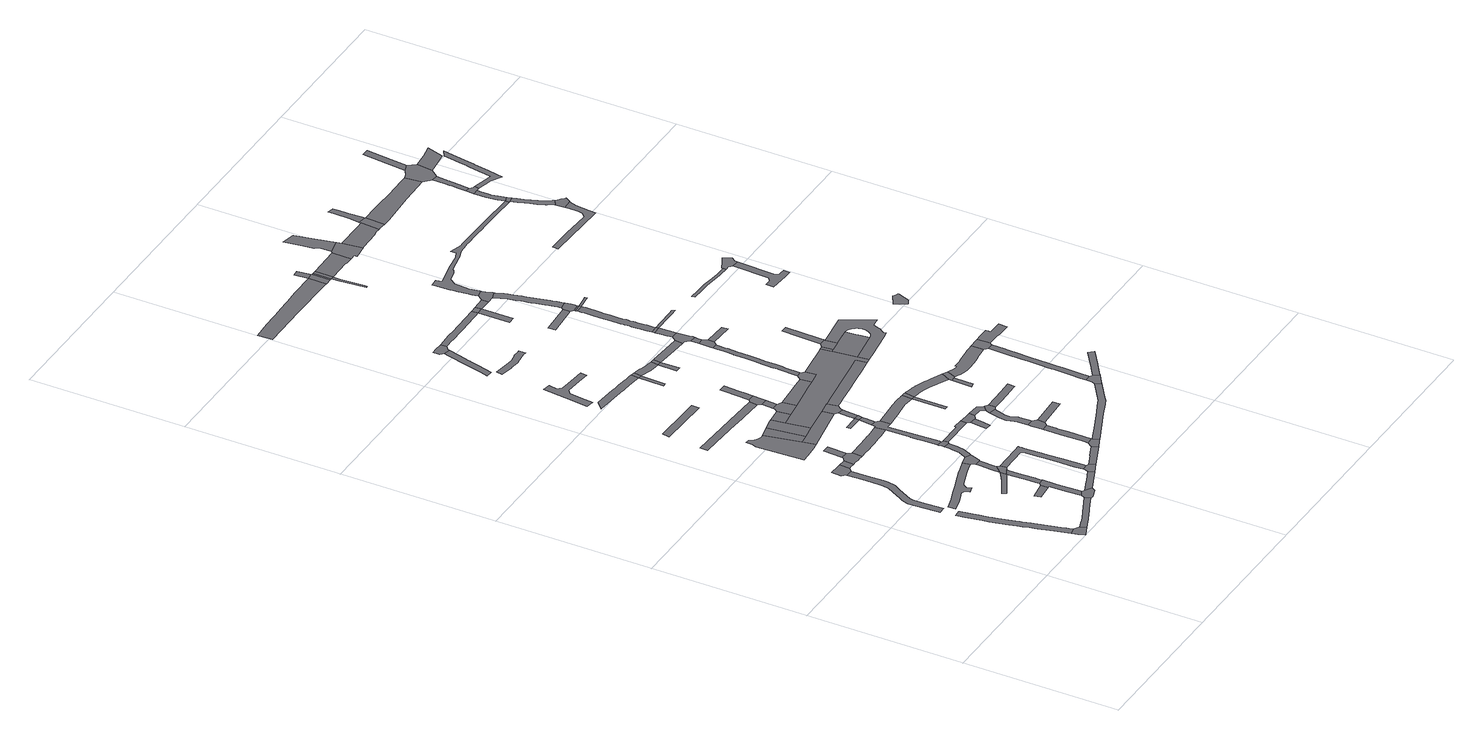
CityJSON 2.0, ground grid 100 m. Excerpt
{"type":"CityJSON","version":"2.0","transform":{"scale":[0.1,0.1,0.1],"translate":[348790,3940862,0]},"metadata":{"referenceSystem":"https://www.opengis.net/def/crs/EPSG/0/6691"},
"CityObjects":{
"road1":{"type":"Road","geometry":[{"type":"MultiSurface","lod":"1","boundaries":[[[0,1,2,3,4,5,6,7,8,9]]]}]},
"road2":{"type":"Road","attributes":{"RoadStructureAttribute.sectionType":"1"},"geometry":[{"type":"MultiSurface","lod":"1","boundaries":[[[10,11,12,13,14,15,16,17,18,19,20,6,5,21,22,23,24,25,26,27,28,29,30,31,32,33,34,35,36]]]}]},
"road3":{"type":"Road","attributes":{"RoadStructureAttribute.sectionType":"1"},"geometry":[{"type":"MultiSurface","lod":"1","boundaries":[[[37,38,39,40,41,42,43,44,45,46,47,48,49,50,51,52,53,54,55,56,57,58,59,60,61,62,63,64]]]}]},
"road4":{"type":"Road","attributes":{"RoadStructureAttribute.sectionType":"1"},"geometry":[{"type":"MultiSurface","lod":"1","boundaries":[[[2,65,66,67,68,69,70,71,72,73,74,75,76,77,78,3]]]}]},
"road5":{"type":"Road","attributes":{"RoadStructureAttribute.sectionType":"1"},"geometry":[{"type":"MultiSurface","lod":"1","boundaries":[[[79,80,81,82,83,84,85,86,87,88,89,90,91,92,93,94,95,96,97,98,99,100,101]]]}]},
"road6":{"type":"Road","geometry":[{"type":"MultiSurface","lod":"1","boundaries":[[[102,37,64,103,104,105,106,107,108,109]]]}]},
"road7":{"type":"Road","geometry":[{"type":"MultiSurface","lod":"1","boundaries":[[[110,111,112,113]]]}]},
"road8":{"type":"Road","geometry":[{"type":"MultiSurface","lod":"1","boundaries":[[[114,115,116,117,118]]]}]},
"road9":{"type":"Road","geometry":[{"type":"MultiSurface","lod":"1","boundaries":[[[119,72,71,120,121,122,123,124,125]]]}]},
"road10":{"type":"Road","attributes":{"RoadStructureAttribute.sectionType":"1"},"geometry":[{"type":"MultiSurface","lod":"1","boundaries":[[[104,126,127,128,105]]]}]},
"road11":{"type":"Road","attributes":{"RoadStructureAttribute.sectionType":"1"},"geometry":[{"type":"MultiSurface","lod":"1","boundaries":[[[129,130,131,132,133,110,113,134,135,119,125]]]}]},
"road12":{"type":"Road","geometry":[{"type":"MultiSurface","lod":"1","boundaries":[[[136,137,138,128,127,139,140,141,142,143,144]]]}]},
"road13":{"type":"Road","attributes":{"RoadStructureAttribute.sectionType":"1"},"geometry":[{"type":"MultiSurface","lod":"1","boundaries":[[[145,146,147,148,149,150,151,117,152,153,154,133,132]]]}]},
"road14":{"type":"Road","geometry":[{"type":"MultiSurface","lod":"1","boundaries":[[[136,155,156,137]]]}]},
"road15":{"type":"Road","attributes":{"RoadStructureAttribute.sectionType":"1"},"geometry":[{"type":"MultiSurface","lod":"1","boundaries":[[[157,158,159,160,124,123]]]}]},
"road16":{"type":"Road","geometry":[{"type":"MultiSurface","lod":"1","boundaries":[[[161,162,163,164,165,166,167,168,169,170,171,172,173,174,175]]]}]},
"road17":{"type":"Road","geometry":[{"type":"MultiSurface","lod":"1","boundaries":[[[117,151,176,177,178,118]]]}]},
"road18":{"type":"Road","attributes":{"RoadStructureAttribute.sectionType":"1"},"geometry":[{"type":"MultiSurface","lod":"1","boundaries":[[[179,180,181,182,118,178,183,184]]]}]},
"road19":{"type":"Road","geometry":[{"type":"MultiSurface","lod":"1","boundaries":[[[185,186,187,188,189,190,79,101,191,179,184]]]}]},
"road20":{"type":"Road","geometry":[{"type":"MultiSurface","lod":"1","boundaries":[[[192,193,194,163,162]]]}]},
"road21":{"type":"Road","attributes":{"RoadStructureAttribute.sectionType":"1"},"geometry":[{"type":"MultiSurface","lod":"1","boundaries":[[[176,195,196,197,198,199,200,201,202,203,204,205,206,207,208,209,210,211,212,213,214,215,216,217,218,219,220,221,222,177]]]}]},
"road22":{"type":"Road","attributes":{"RoadStructureAttribute.sectionType":"1"},"geometry":[{"type":"MultiSurface","lod":"1","boundaries":[[[223,224,225,226,227]]]}]},
"road23":{"type":"Road","attributes":{"RoadStructureAttribute.sectionType":"1"},"geometry":[{"type":"MultiSurface","lod":"1","boundaries":[[[228,229,230,231,232,233,234,235,236]]]}]},
"road24":{"type":"Road","geometry":[{"type":"MultiSurface","lod":"1","boundaries":[[[208,207,237,158,157,238,239]]]}]},
"road25":{"type":"Road","attributes":{"RoadStructureAttribute.sectionType":"1"},"geometry":[{"type":"MultiSurface","lod":"1","boundaries":[[[143,240,241,242,243,244,245,246,247,248,249,250,251,252,253,254,255,256,257,144]]]}]},
"road26":{"type":"Road","attributes":{"RoadStructureAttribute.sectionType":"1"},"geometry":[{"type":"MultiSurface","lod":"1","boundaries":[[[189,258,259,260,261,262,263,264,265,266,267,268,190]]]}]},
"road27":{"type":"Road","attributes":{"RoadStructureAttribute.sectionType":"1"},"geometry":[{"type":"MultiSurface","lod":"1","boundaries":[[[269,270,271,272,194,193,273,274]]]}]},
"road28":{"type":"Road","geometry":[{"type":"MultiSurface","lod":"1","boundaries":[[[275,276,277,278,263,262,279,280]]]}]},
"road29":{"type":"Road","attributes":{"RoadStructureAttribute.sectionType":"1"},"geometry":[{"type":"MultiSurface","lod":"1","boundaries":[[[281,282,283,284,285,286,161,175]]]}]},
"road30":{"type":"Road","attributes":{"RoadStructureAttribute.sectionType":"1"},"geometry":[{"type":"MultiSurface","lod":"1","boundaries":[[[238,287,288,289,290,291,292,239]]]}]},
"road31":{"type":"Road","attributes":{"RoadStructureAttribute.sectionType":"1"},"geometry":[{"type":"MultiSurface","lod":"1","boundaries":[[[293,294,295,296,252,251,297,298,299,300,301,302,276,275,303,304,305,306]]]}]},
"road32":{"type":"Road","attributes":{"RoadStructureAttribute.sectionType":"1"},"geometry":[{"type":"MultiSurface","lod":"1","boundaries":[[[269,307,308,309,310,311,270]]]}]},
"road33":{"type":"Road","geometry":[{"type":"MultiSurface","lod":"1","boundaries":[[[312,313,314,315,316,317]]]}]},
"road34":{"type":"Road","attributes":{"RoadStructureAttribute.sectionType":"1"},"geometry":[{"type":"MultiSurface","lod":"1","boundaries":[[[318,319,320,280,279,321,322]]]}]},
"road35":{"type":"Road","geometry":[{"type":"MultiSurface","lod":"1","boundaries":[[[323,324,325,326,327,328,329,330,331,332,333,334,335,336]]]}]},
"road36":{"type":"Road","geometry":[{"type":"MultiSurface","lod":"1","boundaries":[[[295,294,337,338,317]]]}]},
"road37":{"type":"Road","attributes":{"RoadStructureAttribute.sectionType":"1"},"geometry":[{"type":"MultiSurface","lod":"1","boundaries":[[[339,340,341,342,343,344,345,346,347,348,349,350,351,352,353,354,355,356,357,358,359]]]}]},
"road38":{"type":"Road","geometry":[{"type":"MultiSurface","lod":"1","boundaries":[[[317,338,360,312]]]}]},
"road39":{"type":"Road","geometry":[{"type":"MultiSurface","lod":"1","boundaries":[[[361,362,363,364,365,309,308,366,367]]]}]},
"road40":{"type":"Road","geometry":[{"type":"MultiSurface","lod":"1","boundaries":[[[288,368,369,370,371,372,289]]]}]},
"road41":{"type":"Road","attributes":{"RoadStructureAttribute.sectionType":"1"},"geometry":[{"type":"MultiSurface","lod":"1","boundaries":[[[360,373,374,375,376,312]]]}]},
"road42":{"type":"Road","attributes":{"RoadStructureAttribute.sectionType":"1"},"geometry":[{"type":"MultiSurface","lod":"1","boundaries":[[[377,378,362,361]]]}]},
"road43":{"type":"Road","geometry":[{"type":"MultiSurface","lod":"1","boundaries":[[[235,378,377,379,380,381,236]]]}]},
"road44":{"type":"Road","geometry":[{"type":"MultiSurface","lod":"1","boundaries":[[[283,282,375,374,382,383,384]]]}]},
"road45":{"type":"Road","attributes":{"RoadStructureAttribute.sectionType":"1"},"geometry":[{"type":"MultiSurface","lod":"1","boundaries":[[[385,386,387,388,389,390,372,371,391,392,393,394]]]}]},
"road46":{"type":"Road","geometry":[{"type":"MultiSurface","lod":"1","boundaries":[[[395,396,397,398,399,400]]]}]},
"road47":{"type":"Road","attributes":{"RoadStructureAttribute.sectionType":"1"},"geometry":[{"type":"MultiSurface","lod":"1","boundaries":[[[401,402,403,404,405,406,407,408,409,410,411,412,413,414,415,416,417,418,419]]]}]},
"road48":{"type":"Road","attributes":{"RoadStructureAttribute.sectionType":"1"},"geometry":[{"type":"MultiSurface","lod":"1","boundaries":[[[420,421,422,423,424,381,380]]]}]},
"road49":{"type":"Road","geometry":[{"type":"MultiSurface","lod":"1","boundaries":[[[425,426,427,322,321,400,399,428,429]]]}]},
"road50":{"type":"Road","attributes":{"RoadStructureAttribute.sectionType":"1"},"geometry":[{"type":"MultiSurface","lod":"1","boundaries":[[[430,431,432,433,434,435,436,437,438,439,440,441,442,443,444,293,306]]]}]},
"road51":{"type":"Road","geometry":[{"type":"MultiSurface","lod":"1","boundaries":[[[445,446,447,448,449,450,451,385,394]]]}]},
"road52":{"type":"Road","attributes":{"RoadStructureAttribute.sectionType":"1"},"geometry":[{"type":"MultiSurface","lod":"1","boundaries":[[[452,453,454,455,456,457,458,459,460,461,462,463,464,465,466,467,468,469,470,471,472,473,474]]]}]},
"road53":{"type":"Road","geometry":[{"type":"MultiSurface","lod":"1","boundaries":[[[475,476,477,350,349]]]}]},
"road54":{"type":"Road","attributes":{"RoadStructureAttribute.sectionType":"1"},"geometry":[{"type":"MultiSurface","lod":"1","boundaries":[[[478,479,480,481,482,449,448,483,484,485,486,487,488,489]]]}]},
"road55":{"type":"Road","attributes":{"RoadStructureAttribute.sectionType":"1"},"geometry":[{"type":"MultiSurface","lod":"1","boundaries":[[[366,490,491,492,493,494,495,496,497,367]]]}]},
"road56":{"type":"Road","geometry":[{"type":"MultiSurface","lod":"1","boundaries":[[[408,407,498,499,500,501,502,503]]]}]},
"road57":{"type":"Road","attributes":{"RoadStructureAttribute.sectionType":"1"},"geometry":[{"type":"MultiSurface","lod":"1","boundaries":[[[504,505,475,506,507,508,509,510,511,512,513,514,515,516,517,518,519,520,521,522,476,475,349]]]}]},
"road58":{"type":"Road","attributes":{"RoadStructureAttribute.sectionType":"1"},"geometry":[{"type":"MultiSurface","lod":"1","boundaries":[[[428,523,524,525,526,429]]]}]},
"road59":{"type":"Road","attributes":{"RoadStructureAttribute.sectionType":"1"},"geometry":[{"type":"MultiSurface","lod":"1","boundaries":[[[527,528,529,530]]]}]},
"road60":{"type":"Road","geometry":[{"type":"MultiSurface","lod":"1","boundaries":[[[488,531,532,533,534,525,524,489]]]}]},
"road61":{"type":"Road","attributes":{"RoadStructureAttribute.sectionType":"1"},"geometry":[{"type":"MultiSurface","lod":"1","boundaries":[[[535,536,537,538,539,540,541,542,543,544,545,546,547,548,549,550,551,552,553,554,555,556,274,273,557,558,559,560,561,562,563,564,565,566]]]}]},
"road62":{"type":"Road","geometry":[{"type":"MultiSurface","lod":"1","boundaries":[[[527,530,567,568,569,435,434]]]}]},
"road63":{"type":"Road","attributes":{"RoadStructureAttribute.sectionType":"1"},"geometry":[{"type":"MultiSurface","lod":"1","boundaries":[[[445,570,571,446]]]}]},
"road64":{"type":"Road","attributes":{"RoadStructureAttribute.sectionType":"1"},"geometry":[{"type":"MultiSurface","lod":"1","boundaries":[[[572,573,574,575]]]}]},
"road65":{"type":"Road","geometry":[{"type":"MultiSurface","lod":"1","boundaries":[[[575,576,577,514,513,572]]]}]},
"road66":{"type":"Road","attributes":{"RoadStructureAttribute.sectionType":"1"},"geometry":[{"type":"MultiSurface","lod":"1","boundaries":[[[383,578,579,580,581,582,583,565,564,584,585,586,587,588,384]]]}]},
"road67":{"type":"Road","attributes":{"RoadStructureAttribute.sectionType":"1"},"geometry":[{"type":"MultiSurface","lod":"1","boundaries":[[[589,590,591,592,370,369,593,594,595,596,597,598,599,600]]]}]},
"road68":{"type":"Road","geometry":[{"type":"MultiSurface","lod":"1","boundaries":[[[601,494,493,602,544,543,603,604,605]]]}]},
"road69":{"type":"Road","attributes":{"RoadStructureAttribute.sectionType":"1"},"geometry":[{"type":"MultiSurface","lod":"1","boundaries":[[[606,607,608,609,610,611,533,532]]]}]},
"road70":{"type":"Road","attributes":{"RoadStructureAttribute.sectionType":"1"},"geometry":[{"type":"MultiSurface","lod":"1","boundaries":[[[612,613,614,615,616,617,618,619,620,621,622,623,624,625,626,627,628,629,630,567,530]]]}]},
"road71":{"type":"Road","attributes":{"RoadStructureAttribute.sectionType":"1"},"geometry":[{"type":"MultiSurface","lod":"1","boundaries":[[[631,632,633,634,635,636,500,499,637,638,639,640,641,642,643,644]]]}]},
"road72":{"type":"Road","attributes":{"function":"3","RoadStructureAttribute.sectionType":"1"},"geometry":[{"type":"MultiSurface","lod":"1","boundaries":[[[645,646,647,648,649,650,651,652,653,654,655,656,657]]]}]},
"road73":{"type":"Road","attributes":{"RoadStructureAttribute.sectionType":"1"},"geometry":[{"type":"MultiSurface","lod":"1","boundaries":[[[658,659,660,661,662,663,664,665,666,667,668,576,575]]]}]},
"road74":{"type":"Road","attributes":{"RoadStructureAttribute.sectionType":"1"},"geometry":[{"type":"MultiSurface","lod":"1","boundaries":[[[604,669,670,671,672,673,674,675,676,677,678,679,680,681,682,683,684,685,686,687,688,689,690,691,692,693,694,695,696,697,698,699,700,601,605]]]}]},
"road75":{"type":"Road","geometry":[{"type":"MultiSurface","lod":"1","boundaries":[[[701,702,703,704]]]}]},
"road76":{"type":"Road","geometry":[{"type":"MultiSurface","lod":"1","boundaries":[[[705,706,707,618,617,701,704]]]}]},
"road77":{"type":"Road","geometry":[{"type":"MultiSurface","lod":"1","boundaries":[[[708,709,684,683,710,711,712,713]]]}]},
"road78":{"type":"Road","attributes":{"RoadStructureAttribute.sectionType":"1"},"geometry":[{"type":"MultiSurface","lod":"1","boundaries":[[[712,714,715,716,717,713]]]}]},
"road79":{"type":"Road","geometry":[{"type":"MultiSurface","lod":"1","boundaries":[[[718,663,662,719,720,716,715,721,722,723,724,725,726]]]}]},
"road80":{"type":"Road","geometry":[{"type":"MultiSurface","lod":"1","boundaries":[[[727,728,729,730]]]}]},
"road81":{"type":"Road","attributes":{"RoadStructureAttribute.sectionType":"1"},"geometry":[{"type":"MultiSurface","lod":"1","boundaries":[[[731,732,733,734,718,726]]]}]},
"road82":{"type":"Road","geometry":[{"type":"MultiSurface","lod":"1","boundaries":[[[735,631,727,730]]]}]},
"road83":{"type":"Road","geometry":[{"type":"MultiSurface","lod":"1","boundaries":[[[736,737,738,739]]]}]},
"road84":{"type":"Road","geometry":[{"type":"MultiSurface","lod":"1","boundaries":[[[740,741,742,732,731,743]]]}]},
"road85":{"type":"Road","geometry":[{"type":"MultiSurface","lod":"1","boundaries":[[[744,540,539,745]]]}]},
"road86":{"type":"Road","geometry":[{"type":"MultiSurface","lod":"1","boundaries":[[[599,746,747,748,749,750,751,752,600]]]}]},
"road87":{"type":"Road","geometry":[{"type":"MultiSurface","lod":"1","boundaries":[[[710,753,754,711]]]}]},
"road88":{"type":"Road","attributes":{"RoadStructureAttribute.sectionType":"1"},"geometry":[{"type":"MultiSurface","lod":"1","boundaries":[[[755,756,757,758,759,760,761,762,763,764,765,766,767,706,705,768,769,770,771,772,773,774,775,776,777,778,779,780,781,782,783,784,785,786]]]}]},
"road89":{"type":"Road","attributes":{"RoadStructureAttribute.sectionType":"1"},"geometry":[{"type":"MultiSurface","lod":"1","boundaries":[[[787,788,735,730]]]}]},
"road90":{"type":"Road","geometry":[{"type":"MultiSurface","lod":"1","boundaries":[[[789,790,791,744,745,792,793,794]]]}]},
"road91":{"type":"Road","attributes":{"RoadStructureAttribute.sectionType":"1"},"geometry":[{"type":"MultiSurface","lod":"1","boundaries":[[[795,796,797,798,799,800,801,802,803,804,805,806,807,808,809,810,811,812,741,740,813,814,815,816,817,818,819,820,821,822,823,824,825,826,827,828,829,830,831,832,833,834,835,836,837]]]}]},
"road92":{"type":"Road","geometry":[{"type":"MultiSurface","lod":"1","boundaries":[[[838,839,538,537,840,841,842,843,844,845,846,847]]]}]},
"road93":{"type":"Road","attributes":{"RoadStructureAttribute.sectionType":"1"},"geometry":[{"type":"MultiSurface","lod":"1","boundaries":[[[848,849,850,851,790,789]]]}]},
"road94":{"type":"Road","geometry":[{"type":"MultiSurface","lod":"1","boundaries":[[[852,657,656,853,854,855]]]}]},
"road95":{"type":"Road","geometry":[{"type":"MultiSurface","lod":"1","boundaries":[[[856,857,858,859,860,861,862,863,864,865]]]}]},
"road96":{"type":"Road","attributes":{"RoadStructureAttribute.sectionType":"1"},"geometry":[{"type":"MultiSurface","lod":"1","boundaries":[[[866,867,868,869,870,871,872,873,874,875,876,877,751,750,878,879,880,881,882,883,884,885,886,887,888,889]]]}]},
"road97":{"type":"Road","geometry":[{"type":"MultiSurface","lod":"1","boundaries":[[[731,890,891,892,893,894,895,896,897,743]]]}]},
"road98":{"type":"Road","geometry":[{"type":"MultiSurface","lod":"1","boundaries":[[[898,899,837,836,900,901]]]}]},
"road99":{"type":"Road","attributes":{"RoadStructureAttribute.sectionType":"1"},"geometry":[{"type":"MultiSurface","lod":"1","boundaries":[[[902,898,901,903,904]]]}]},
"road100":{"type":"Road","geometry":[{"type":"MultiSurface","lod":"1","boundaries":[[[903,905,906,907,908,909,910,911,736,739,904]]]}]},
"road101":{"type":"Road","geometry":[{"type":"MultiSurface","lod":"1","boundaries":[[[852,912,913,657]]]}]},
"road102":{"type":"Road","attributes":{"function":"3","RoadStructureAttribute.sectionType":"1"},"geometry":[{"type":"MultiSurface","lod":"1","boundaries":[[[854,914,915,855]]]}]},
"road103":{"type":"Road","geometry":[{"type":"MultiSurface","lod":"1","boundaries":[[[916,917,918,919,920,921,922,923,788,787,924]]]}]},
"road104":{"type":"Road","attributes":{"RoadStructureAttribute.sectionType":"1"},"geometry":[{"type":"MultiSurface","lod":"1","boundaries":[[[925,926,927,928,929,930,931,932,933,934,935,936,937,938,939,940,941,942,943,944,945,946,911,910,947,948,949,950,951,952,953,954,955,956,957,958,959,960,961,962,963,964,916,924]]]}]},
"road105":{"type":"Road","geometry":[{"type":"MultiSurface","lod":"1","boundaries":[[[864,965,915,914,865]]]}]},
"road106":{"type":"Road","attributes":{"RoadStructureAttribute.sectionType":"1"},"geometry":[{"type":"MultiSurface","lod":"1","boundaries":[[[966,967,968,969,970,749,748,971,972,973,974,975]]]}]},
"road107":{"type":"Road","attributes":{"RoadStructureAttribute.sectionType":"1"},"geometry":[{"type":"MultiSurface","lod":"1","boundaries":[[[976,977,978,979,980,981,982,983,984,985,986,987,988,794,793,989,990,991,992,993,994,995,996,997,998,999,1000,1001,1002,1003,1004,1005,1006,1007,1008,1009,1010,1011,1012,1013,1014,1015,535,566]]]}]},
"road108":{"type":"Road","geometry":[{"type":"MultiSurface","lod":"1","boundaries":[[[1016,1017,1018,1019,1020,1021,901,900]]]}]},
"road109":{"type":"Road","geometry":[{"type":"MultiSurface","lod":"1","boundaries":[[[785,889,888,1022,1023,1024,1025,1026,786]]]}]},
"road110":{"type":"Road","attributes":{"function":"3","RoadStructureAttribute.sectionType":"1"},"geometry":[{"type":"MultiSurface","lod":"1","boundaries":[[[1027,965,864,1028,1029,1030]]]}]},
"road111":{"type":"Road","attributes":{"RoadStructureAttribute.sectionType":"1"},"geometry":[{"type":"MultiSurface","lod":"1","boundaries":[[[1031,1032,1033,1034,1035,1036,1037,1038,1039,1025,1024]]]}]},
"road112":{"type":"Road","geometry":[{"type":"MultiSurface","lod":"1","boundaries":[[[1040,1041,1042,1043,1044,1045,1027,1030]]]}]},
"road113":{"type":"Road","attributes":{"RoadStructureAttribute.sectionType":"1"},"geometry":[{"type":"MultiSurface","lod":"1","boundaries":[[[1044,1046,1047,1048,1049,1050,1051,1045]]]}]},
"road114":{"type":"Road","attributes":{"RoadStructureAttribute.sectionType":"1"},"geometry":[{"type":"MultiSurface","lod":"1","boundaries":[[[1052,1053,1054,1055,1056,1057,1058,1059,1060,1061,1062,1063,1064]]]}]},
"road115":{"type":"Road","geometry":[{"type":"MultiSurface","lod":"1","boundaries":[[[1065,1066,1067,1068,1069,1070,1071,1072,1073,1074]]]}]},
"road116":{"type":"Road","attributes":{"function":"3","RoadStructureAttribute.sectionType":"1"},"geometry":[{"type":"MultiSurface","lod":"1","boundaries":[[[1075,1076,1077,1078,1079,1043,1042,1080,1081,1082,1083]]]}]},
"road117":{"type":"Road","attributes":{"RoadStructureAttribute.sectionType":"1"},"geometry":[{"type":"MultiSurface","lod":"1","boundaries":[[[1084,1085,1086,1087,1088,1089,1090,1091,1092,1093,1094,1095,1096,1097,1098,1099,1100,1101,1102,1103,1104,1105,1106,1107,1108,1109,1110,1111,1112,1113,923,922,1114,1115,1116,1117,1118,1119,1120,1121,1122,1123,1124,1125,1126,1127,1128,1129,1130,1131,1132,1133,1134,1135,1136,1137,1138,1139,1140]]]}]},
"road118":{"type":"Road","attributes":{"RoadStructureAttribute.sectionType":"1"},"geometry":[{"type":"MultiSurface","lod":"1","boundaries":[[[1141,1142,1143,1144,1145,1146,1147,1148,1149,1150,1151,1152]]]}]},
"road119":{"type":"Road","geometry":[{"type":"MultiSurface","lod":"1","boundaries":[[[1153,1154,1155,1156,1157,1075,1083]]]}]},
"road120":{"type":"Road","geometry":[{"type":"MultiSurface","lod":"1","boundaries":[[[1158,1159,1152,1151,1160,1161,1162,1163,1164,1165,1052,1064]]]}]},
"road121":{"type":"Road","attributes":{"RoadStructureAttribute.sectionType":"1"},"geometry":[{"type":"MultiSurface","lod":"1","boundaries":[[[1166,1167,1168,1169,1170,1171,1172,1157,1156]]]}]},
"road122":{"type":"Road","attributes":{"RoadStructureAttribute.sectionType":"1"},"geometry":[{"type":"MultiSurface","lod":"1","boundaries":[[[1173,1174,1175,1176,1177,1178,1179,1180,1181,1182,1183,1184,1185,1186]]]}]},
"road123":{"type":"Road","attributes":{"function":"3","RoadStructureAttribute.sectionType":"1"},"geometry":[{"type":"MultiSurface","lod":"1","boundaries":[[[1154,1187,1188,1189,1190,1191,1192,1193,1194,1195,1196,1197,1198,1155]]]}]},
"road124":{"type":"Road","geometry":[{"type":"MultiSurface","lod":"1","boundaries":[[[1199,1084,1140,1200,1201]]]}]},
"road125":{"type":"Road","attributes":{"RoadStructureAttribute.sectionType":"1"},"geometry":[{"type":"MultiSurface","lod":"1","boundaries":[[[1200,1202,1203,1204,1205,1206,1207,1208,1209,1210,1211,1212,1213,1214,1215,1216,1217,1218,1219,1220,1201]]]}]},
"road126":{"type":"Road","attributes":{"RoadStructureAttribute.sectionType":"1"},"geometry":[{"type":"MultiSurface","lod":"1","boundaries":[[[1221,1222,1223,1224,1084,1199,1225,1226,1227,1228,1229,1230]]]}]},
"road127":{"type":"Road","geometry":[{"type":"MultiSurface","lod":"1","boundaries":[[[1231,1232,1233,1234,1211,1210,1235,1173,1186,1236,1237]]]}]},
"road128":{"type":"Road","geometry":[{"type":"MultiSurface","lod":"1","boundaries":[[[1238,1239,1240,1241,1242,1243,1221,1230]]]}]},
"road129":{"type":"Road","attributes":{"RoadStructureAttribute.sectionType":"1"},"geometry":[{"type":"MultiSurface","lod":"1","boundaries":[[[1244,1245,1246,1247,1242,1241,1248,1249,1250,1251,1252,1253,1254]]]}]},
"road130":{"type":"Road","geometry":[{"type":"MultiSurface","lod":"1","boundaries":[[[1253,1255,1256,1257,1258,1259,1193,1192,1254]]]}]},
"road131":{"type":"Road","attributes":{"RoadStructureAttribute.sectionType":"1"},"geometry":[{"type":"MultiSurface","lod":"1","boundaries":[[[1260,1261,1262,1263,1264,1265,1266,1267,1268,1269,1239,1238,1270,1271,1272,1273,1274,1275,1276,1277,1278,1279,1280]]]}]},
"road132":{"type":"Road","attributes":{"function":"3","RoadStructureAttribute.sectionType":"1"},"geometry":[{"type":"MultiSurface","lod":"1","boundaries":[[[1257,1281,1282,1283,1284,1258]]]}]},
"road133":{"type":"Road","attributes":{"RoadStructureAttribute.sectionType":"1"},"geometry":[{"type":"MultiSurface","lod":"1","boundaries":[[[1285,1256,1255,1286,1287,1288]]]}]}
},
"vertices":[
[470,2,0],[501,15,0],[538,30,0],[522,67,0],[512,72,0],[487,86,0],[443,75,0],[452,38,0],[453,36,0],[466,0,0],
[290,738,0],[300,683,0],[318,581,0],[325,542,0],[352,430,0],[363,384,0],[371,353,0],[382,312,0],[390,285,0],[394,268,0],[417,175,0],[483,102,0],[476,129,0],[472,142,0],[458,198,0],[428,314,0],[424,331,0],[411,379,0],[408,391,0],[401,418,0],[377,518,0],[370,548,0],[366,571,0],[356,628,0],[356,629,0],[336,739,0],[335,746,0],
[355,1471,0],[355,1459,0],[357,1377,0],[359,1273,0],[359,1243,0],[349,1203,0],[326,1160,0],[290,1096,0],[281,1079,0],[273,1065,0],[265,1030,0],[269,971,0],[270,952,0],[275,854,0],[276,833,0],[322,835,0],[316,941,0],[311,1026,0],[316,1050,0],[351,1112,0],[369,1145,0],[379,1164,0],[392,1185,0],[405,1239,0],[404,1266,0],[402,1372,0],[401,1459,0],[400,1472,0],
[589,52,0],[608,60,0],[612,62,0],[658,83,0],[688,96,0],[707,106,0],[806,151,0],[793,185,0],[701,142,0],[673,130,0],[652,120,0],[577,86,0],[576,88,0],[560,81,0],
[771,957,0],[770,956,0],[714,941,0],[693,936,0],[684,933,0],[597,902,0],[540,882,0],[480,861,0],[418,838,0],[345,819,0],[349,771,0],[421,789,0],[480,811,0],[506,820,0],[531,807,0],[538,779,0],[579,792,0],[568,822,0],[584,847,0],[596,852,0],[698,889,0],[734,899,0],[782,913,0],
[355,1477,0],[407,1478,0],[422,1493,0],[425,1559,0],[411,1559,0],[403,1560,0],[338,1564,0],[334,1498,0],
[784,459,0],[676,442,0],[685,403,0],[789,414,0],
[723,677,0],[608,617,0],[623,593,0],[792,682,0],[792,725,0],
[805,206,0],[813,149,0],[821,145,0],[884,167,0],[900,190,0],[861,217,0],[844,227,0],
[437,1493,0],[469,1491,0],[472,1556,0],
[844,235,0],[839,385,0],[838,416,0],[836,476,0],[800,475,0],[798,415,0],[801,306,0],
[547,1580,0],[499,1582,0],[499,1577,0],[488,1491,0],[504,1490,0],[522,1489,0],[526,1489,0],[562,1488,0],[564,1553,0],
[835,488,0],[835,506,0],[834,523,0],[832,609,0],[830,693,0],[830,699,0],[830,703,0],[798,541,0],[799,522,0],[800,489,0],
[552,1703,0],[505,1705,0],
[1049,255,0],[1033,292,0],[950,255,0],[944,253,0],
[529,1857,0],[529,1858,0],[480,2084,0],[457,2079,0],[439,2089,0],[419,2101,0],[403,2123,0],[398,2130,0],[374,2133,0],[370,2091,0],[360,2059,0],[374,1759,0],[419,1761,0],[500,1766,0],[543,1774,0],
[850,715,0],[849,755,0],[834,768,0],
[799,881,0],[798,858,0],[793,777,0],[792,775,0],[833,774,0],[839,881,0],
[843,888,0],[845,894,0],[854,919,0],[866,947,0],[869,954,0],[831,971,0],[799,889,0],
[540,1859,0],[588,1866,0],[554,2100,0],
[924,716,0],[951,716,0],[1016,717,0],[1030,702,0],[1033,614,0],[1033,612,0],[1034,564,0],[1036,510,0],[1036,508,0],[1036,497,0],[1040,381,0],[1040,369,0],[1042,327,0],[1082,329,0],[1077,486,0],[1077,488,0],[1076,498,0],[1074,595,0],[1073,613,0],[1073,626,0],[1069,720,0],[1068,735,0],[1068,742,0],[1067,758,0],[1029,757,0],[1003,757,0],[951,756,0],[914,756,0],
[552,2531,0],[553,2578,0],[470,2581,0],[227,2588,0],[218,2541,0],
[531,2318,0],[518,2318,0],[203,2335,0],[197,2285,0],[293,2280,0],[504,2269,0],[517,2268,0],[733,2256,0],[741,2307,0],
[1043,310,0],[1118,285,0],[1101,321,0],
[567,1488,0],[599,1487,0],[644,1487,0],[675,1488,0],[681,1487,0],[687,1487,0],[699,1488,0],[743,1490,0],[752,1490,0],[789,1492,0],[817,1494,0],[857,1496,0],[852,1562,0],[809,1559,0],[785,1557,0],[761,1556,0],[756,1556,0],[666,1553,0],
[875,967,0],[895,1013,0],[905,1061,0],[908,1112,0],[909,1119,0],[867,1121,0],[867,1109,0],[867,1091,0],[864,1068,0],[856,1023,0],[833,976,0],
[652,2031,0],[641,2117,0],[616,2114,0],[612,2113,0],[674,1878,0],[652,2030,0],
[902,1161,0],[866,1165,0],[866,1160,0],[867,1139,0],[922,1129,0],[917,1159,0],
[643,1792,0],[863,1831,0],[853,1903,0],[674,1877,0],[588,1865,0],[540,1858,0],
[1196,319,0],[1282,357,0],[1266,395,0],[1208,369,0],[1180,358,0],[1179,356,0],
[922,1567,0],[901,1588,0],[867,1591,0],[864,1563,0],[861,1340,0],[861,1338,0],[862,1294,0],[864,1266,0],[864,1241,0],[866,1185,0],[904,1177,0],[897,1327,0],[890,1499,0],[927,1502,0],
[739,2044,0],[740,2044,0],[728,2127,0],[718,2126,0],[682,2122,0],
[877,1705,0],[858,1704,0],[778,1704,0],[778,1679,0],[844,1677,0],[874,1676,0],
[1077,1170,0],[1073,1158,0],[1051,1158,0],[1137,1125,0],[1140,1165,0],
[323,3168,0],[332,3245,0],[359,3264,0],[464,3254,0],[538,3247,0],[542,3287,0],[449,3296,0],[362,3304,0],[340,3330,0],[346,3384,0],[300,3392,0],[284,3244,0],[267,3095,0],[313,3087,0],
[906,1649,0],[908,1673,0],
[315,3010,0],[472,2995,0],[473,2994,0],[495,2992,0],[505,2991,0],[523,2990,0],[557,2987,0],[565,2986,0],[589,2983,0],[620,2980,0],[657,2975,0],[662,3026,0],[644,3028,0],[614,3031,0],[582,3034,0],[557,3037,0],[539,3039,0],[506,3042,0],[478,3045,0],[332,3060,0],[282,3013,0],
[911,1702,0],
[794,2158,0],[748,2161,0],[747,2151,0],[738,2140,0],[731,2132,0],[837,2058,0],[824,2142,0],
[1332,379,0],[1352,387,0],[1334,424,0],[1334,428,0],[1289,428,0],
[912,1715,0],[922,1807,0],[883,1812,0],[879,1747,0],
[798,2232,0],[753,2234,0],
[800,2273,0],[803,2319,0],[758,2321,0],
[924,1820,0],[942,1846,0],[932,1915,0],
[1286,715,0],[1287,683,0],[1287,642,0],[1288,578,0],[1289,485,0],[1289,462,0],[1333,582,0],[1332,646,0],[1332,658,0],[1331,715,0],
[1149,1059,0],[1143,1003,0],[1181,997,0],[1189,1051,0],[1198,1104,0],[1154,1108,0],
[335,3835,0],[350,3893,0],[351,3898,0],[354,3908,0],[362,3940,0],[372,3976,0],[390,4045,0],[349,4056,0],[345,4041,0],[328,3975,0],[321,3948,0],[309,3904,0],[308,3900,0],[308,3896,0],[307,3894,0],[285,3807,0],[279,3784,0],[267,3740,0],[309,3736,0],
[806,2375,0],[808,2417,0],[813,2509,0],[768,2511,0],[767,2483,0],
[1201,1160,0],[1199,1160,0],[1163,1164,0],[1226,1122,0],[1229,1158,0],
[1048,1511,0],[1055,1512,0],[1130,1520,0],[1187,1515,0],[1204,1513,0],[1210,1580,0],[1197,1581,0],[1192,1581,0],[1168,1583,0],[1145,1583,0],[1132,1583,0],[1125,1583,0],[1118,1582,0],[1098,1581,0],[1048,1577,0],
[1353,740,0],[1355,788,0],[1352,790,0],[1330,810,0],[1285,809,0],[1286,784,0],[1286,747,0],
[404,3656,0],[406,3656,0],[462,3648,0],[488,3652,0],[501,3654,0],[513,3656,0],[528,3658,0],[534,3658,0],[547,3659,0],[555,3659,0],[573,3658,0],[573,3680,0],[573,3700,0],[550,3700,0],[531,3701,0],[519,3700,0],[514,3698,0],[496,3696,0],[471,3692,0],[462,3691,0],[421,3696,0],[326,3711,0],[319,3669,0],
[679,2972,0],[689,3021,0],[671,3025,0],
[1281,1031,0],[1269,986,0],[1265,942,0],[1282,895,0],[1284,890,0],[1329,891,0],[1329,899,0],[1311,945,0],[1313,978,0],[1325,1021,0],[1333,1048,0],[1289,1060,0],
[1006,2083,0],[1014,2085,0],[1015,2085,0],[1086,2094,0],[1076,2164,0],[1008,2159,0],[971,2155,0],[922,2151,0],
[395,4061,0],[418,4080,0],[417,4120,0],[367,4120,0],[330,4119,0],[330,4079,0],
[650,2811,0],[672,2812,0],[690,2971,0],[693,2969,0],[716,2962,0],[725,2959,0],[741,2954,0],[754,2949,0],[779,2944,0],[822,2940,0],[831,2990,0],[797,2994,0],[791,2994,0],[767,3001,0],[749,3006,0],[748,3006,0],[740,3009,0],[720,3015,0],[700,3019,0],
[1278,1118,0],[1298,1091,0],[1332,1120,0],[1305,1152,0],
[1204,1512,0],[1203,1300,0],[1226,1300,0],[1228,1512,0],
[1351,1058,0],[1358,1058,0],[1357,1104,0],[1337,1114,0],
[1428,1986,0],[1428,1987,0],[1430,1988,0],[1409,2138,0],[1408,2139,0],[1399,2208,0],[1369,2204,0],[1254,2188,0],[1155,2174,0],[1165,2105,0],[1377,2135,0],[1379,2135,0],[1379,2134,0],[1377,2134,0],[1165,2104,0],[1130,2099,0],[1086,2093,0],[1020,2084,0],[1015,2084,0],[1006,2082,0],[837,2057,0],[740,2043,0],[853,1904,0],[932,1916,0],[964,1920,0],[965,1921,0],[969,1921,0],[1297,1969,0],[1398,1983,0],[1398,1982,0],[1408,1911,0],[1438,1915,0],
[1237,1576,0],[1230,1577,0],[1224,1578,0],
[1558,752,0],[1555,798,0],
[822,2938,0],[821,2820,0],[855,2819,0],[852,2938,0],
[856,2988,0],[853,2988,0],
[984,1852,0],[1008,1856,0],[1133,1872,0],[1205,1882,0],[1322,1899,0],[1324,1899,0],[1297,1968,0],[966,1920,0],[965,1919,0],[964,1919,0],[963,1919,0],
[1691,579,0],[1642,558,0],[1586,533,0],[1459,478,0],[1584,488,0],[1602,496,0],[1630,508,0],[1646,515,0],[1710,543,0],[1736,561,0],[1851,643,0],[1828,675,0],
[1100,2192,0],[1130,2100,0],[1135,2191,0],[1135,2193,0],[1133,2193,0],
[1428,1059,0],[1542,1061,0],[1575,1062,0],[1591,1062,0],[1592,1109,0],[1511,1107,0],
[1240,1510,0],[1290,1503,0],[1331,1491,0],[1350,1482,0],[1404,1457,0],[1476,1423,0],[1504,1482,0],[1478,1495,0],[1432,1516,0],[1411,1526,0],[1392,1534,0],[1373,1542,0],[1350,1550,0],[1334,1555,0],[1326,1558,0],[1324,1558,0],[1302,1564,0],[1278,1570,0],[1250,1575,0],
[797,4125,0],[640,4121,0],[629,4121,0],[625,4121,0],[573,4121,0],[519,4122,0],[485,4080,0],[494,4080,0],[512,4080,0],[565,4080,0],[631,4081,0],[653,4082,0],[759,4083,0],[798,4084,0],
[488,5092,0],[385,5089,0],[300,5087,0],[294,5087,0],[292,5083,0],[130,5082,0],[8,5075,0],[13,4981,0],[322,4983,0],[408,4982,0],[531,4980,0],[647,4978,0],[649,5094,0],
[879,2936,0],[917,2933,0],[954,2931,0],[998,2927,0],[1081,2921,0],[1084,2972,0],[1037,2975,0],[990,2979,0],[944,2982,0],[899,2985,0],[864,2987,0],
[1135,2210,0],[1139,2294,0],[1141,2315,0],[1142,2324,0],[1142,2364,0],[1144,2408,0],[1144,2421,0],[1146,2475,0],[1148,2523,0],[1148,2525,0],[1150,2576,0],[1151,2609,0],[1153,2672,0],[1153,2682,0],[1156,2748,0],[1121,2748,0],[1121,2719,0],[1121,2715,0],[1119,2653,0],[1118,2626,0],[1118,2620,0],[1116,2613,0],[1115,2577,0],[1113,2525,0],[1111,2476,0],[1109,2423,0],[1108,2382,0],[1107,2365,0],[1107,2326,0],[1106,2317,0],[1104,2297,0],[1100,2211,0],
[1476,1402,0],[1473,1274,0],[1499,1279,0],[1502,1402,0],
[1512,1406,0],[1539,1465,0],[1538,1466,0],
[1124,2819,0],[1122,2760,0],[1177,2771,0],[1180,2811,0],[1161,2840,0],[1124,2840,0],
[1163,2871,0],[1165,2885,0],[1124,2890,0],[1124,2884,0],
[1108,2999,0],[1095,2920,0],[1119,2896,0],[1166,2898,0],[1166,2901,0],[1165,2904,0],[1163,2926,0],[1159,2976,0],[1157,3002,0],
[798,4083,0],[801,3882,0],[846,3883,0],[843,4084,0],
[1150,3112,0],[1100,3107,0],[1103,3069,0],[1105,3033,0],
[842,4126,0],
[1057,3677,0],[855,3664,0],[858,3619,0],[1060,3632,0],
[1149,3130,0],[1099,3126,0],[1099,3114,0],[1150,3130,0],
[1420,2211,0],[1430,2142,0],
[1869,656,0],[1912,685,0],[1923,693,0],[1900,726,0],[1879,737,0],[1839,738,0],[1838,696,0],
[1327,2762,0],[1327,2804,0],
[1818,1471,0],[1816,1471,0],[1783,1471,0],[1727,1463,0],[1678,1458,0],[1666,1456,0],[1611,1457,0],[1611,1446,0],[1611,1443,0],[1602,1443,0],[1593,1444,0],[1576,1449,0],[1559,1456,0],[1533,1396,0],[1551,1389,0],[1569,1383,0],[1581,1380,0],[1596,1377,0],[1605,1376,0],[1618,1375,0],[1653,1374,0],[1667,1375,0],[1679,1375,0],[1684,1375,0],[1709,1378,0],[1741,1382,0],[1751,1384,0],[1764,1386,0],[1789,1389,0],[1812,1391,0],[1835,1392,0],[1833,1472,0],
[925,4085,0],[924,4128,0],
[1489,2229,0],[1447,2231,0],[1423,2213,0],[1495,2151,0],[1498,2152,0],[1489,2225,0],
[1083,3573,0],[1083,3566,0],[1084,3544,0],[1084,3495,0],[1084,3453,0],[1085,3419,0],[1085,3384,0],[1087,3323,0],[1087,3303,0],[1087,3298,0],[1088,3294,0],[1089,3268,0],[1089,3260,0],[1089,3255,0],[1090,3242,0],[1092,3217,0],[1092,3212,0],[1096,3157,0],[1147,3136,0],[1146,3160,0],[1144,3186,0],[1143,3207,0],[1142,3218,0],[1140,3242,0],[1140,3259,0],[1139,3271,0],[1138,3277,0],[1137,3292,0],[1137,3305,0],[1137,3316,0],[1135,3338,0],[1135,3371,0],[1136,3421,0],[1134,3457,0],[1134,3482,0],[1134,3485,0],[1134,3522,0],[1135,3544,0],[1134,3575,0],[1132,3592,0],[1132,3597,0],[1132,3598,0],[1082,3598,0],
[1495,2150,0],[1430,2141,0],[1601,2012,0],[1635,2017,0],[1625,2088,0],[1625,2093,0],[1623,2106,0],[1615,2166,0],[1531,2155,0],[1498,2151,0],
[1490,2271,0],[1497,2484,0],[1458,2485,0],[1453,2380,0],
[692,5099,0],[649,4978,0],[691,4978,0],[693,5094,0],
[705,4973,0],[708,4941,0],[726,4760,0],[737,4763,0],[736,4783,0],[723,4942,0],[725,4942,0],[728,4971,0],[729,4978,0],[705,4976,0],
[1854,1255,0],[1850,1155,0],[1849,1109,0],[1847,1039,0],[1846,985,0],[1846,963,0],[1845,946,0],[1843,887,0],[1843,858,0],[1842,838,0],[1840,771,0],[1839,748,0],[1882,818,0],[1885,914,0],[1886,962,0],[1888,1031,0],[1888,1053,0],[1891,1153,0],[1893,1191,0],[1893,1199,0],[1895,1272,0],[1896,1296,0],[1898,1372,0],[1858,1373,0],
[1260,3113,0],[1306,3112,0],[1348,3115,0],[1342,3133,0],[1307,3131,0],[1263,3131,0],[1259,3131,0],[1194,3130,0],
[1081,3608,0],[1082,3604,0],[1132,3603,0],[1131,3615,0],
[1081,3611,0],[1130,3624,0],[1080,3619,0],
[1129,3634,0],[1128,3641,0],[1125,3666,0],[1123,3682,0],[1121,3692,0],[1120,3701,0],[1070,3692,0],
[681,5186,0],[641,5183,0],
[705,4978,0],[704,5094,0],
[1019,4104,0],[1017,4109,0],[1010,4131,0],[1009,4133,0],[1004,4151,0],[998,4173,0],[997,4176,0],[949,4163,0],[972,4086,0],
[977,4072,0],[988,4042,0],[992,4032,0],[1001,4002,0],[1004,3990,0],[1009,3972,0],[1011,3964,0],[1013,3957,0],[1019,3927,0],[1023,3910,0],[1028,3886,0],[1032,3869,0],[1036,3852,0],[1039,3842,0],[1043,3822,0],[1051,3789,0],[1056,3765,0],[1057,3760,0],[1059,3751,0],[1063,3733,0],[1067,3714,0],[1068,3706,0],[1119,3706,0],[1113,3734,0],[1111,3747,0],[1108,3760,0],[1102,3785,0],[1093,3825,0],[1084,3866,0],[1083,3867,0],[1080,3881,0],[1075,3901,0],[1071,3923,0],[1065,3947,0],[1054,3997,0],[1050,4015,0],[1046,4028,0],[1042,4040,0],[1039,4048,0],[1021,4099,0],
[728,5094,0],
[2087,860,0],[1998,796,0],[1998,795,0],[1967,774,0],[1960,769,0],[1926,696,0],[1940,706,0],[1984,737,0],[2007,753,0],[2115,831,0],
[1493,1922,0],[1670,1948,0],[1717,1955,0],[1715,1975,0],[1727,1993,0],[1735,2006,0],[1743,2022,0],[1749,2040,0],[1754,2056,0],[1809,2064,0],[1783,2113,0],[1715,2239,0],[1707,2255,0],[1530,2156,0],[1615,2167,0],[1629,2167,0],[1636,2166,0],[1642,2163,0],[1651,2157,0],[1669,2142,0],[1676,2134,0],[1682,2126,0],[1686,2116,0],[1689,2105,0],[1690,2100,0],[1691,2095,0],[1691,2085,0],[1689,2074,0],[1686,2063,0],[1682,2052,0],[1676,2042,0],[1669,2034,0],[1662,2027,0],[1657,2024,0],[1654,2022,0],[1645,2018,0],[1639,2016,0],[1635,2016,0],[1601,2011,0],[1430,1987,0],
[1155,3605,0],[1188,3610,0],[1224,3614,0],[1221,3626,0],[1194,3623,0],[1163,3619,0],
[1899,1379,0],[1899,1382,0],[1909,1391,0],[1907,1473,0],[1886,1472,0],
[936,5096,0],[878,4980,0],[889,4974,0],[937,4974,0],
[1988,1390,0],[1997,1389,0],[2017,1386,0],[2096,1382,0],[2099,1438,0],[2010,1442,0],[2009,1457,0],[2008,1474,0],[1938,1473,0],
[974,4974,0],[973,4957,0],[1065,4968,0],[1050,5095,0],[1043,5128,0],[947,5107,0],
[1011,5273,0],[988,5375,0],[903,5393,0],[921,5275,0],[931,5209,0],[947,5182,0],
[1850,3076,0],[1788,3079,0],[1735,3085,0],[1658,3093,0],[1616,3095,0],[1592,3096,0],[1520,3101,0],[1522,3080,0],[1593,3077,0],[1656,3075,0],[1786,3061,0],[1798,3060,0],[1849,3057,0],
[2098,2083,0],[2093,2084,0],[2081,2088,0],[2071,2094,0],[2061,2101,0],[1993,2060,0],[1996,2055,0],[2025,2006,0],[2035,1987,0],[2070,2007,0],
[1280,5094,0],[1234,5094,0],[1200,5093,0],[1082,5096,0],[1053,5096,0],[1071,4969,0],[1212,4971,0],[1243,4979,0],[1273,4977,0],
[1863,4482,0],[1628,4489,0],[1593,4490,0],[1591,4490,0],[1564,4490,0],[1478,4491,0],[1422,4491,0],[1401,4491,0],[1361,4492,0],[1349,4491,0],[1333,4496,0],[1271,4515,0],[1272,4479,0],[1231,4463,0],[1122,4444,0],[1049,4428,0],[980,4413,0],[973,4450,0],[922,4447,0],[924,4400,0],[927,4368,0],[930,4333,0],[932,4315,0],[934,4283,0],[934,4280,0],[938,4237,0],[940,4221,0],[941,4211,0],[942,4199,0],[945,4181,0],[996,4182,0],[994,4192,0],[994,4199,0],[989,4229,0],[989,4234,0],[988,4247,0],[991,4311,0],[992,4340,0],[1023,4383,0],[1082,4394,0],[1109,4409,0],[1114,4417,0],[1115,4417,0],[1230,4441,0],[1244,4444,0],[1268,4452,0],[1296,4461,0],[1363,4466,0],[1367,4466,0],[1403,4466,0],[1454,4465,0],[1518,4465,0],[1537,4464,0],[1588,4464,0],[1614,4464,0],[1721,4462,0],[1862,4458,0],
[1887,2804,0],[1865,2784,0],[1826,2786,0],[1823,2736,0],[1950,2729,0],[1994,2727,0],[1996,2767,0],[1969,2768,0],[1956,2769,0],[1936,2791,0],[1949,3037,0],[1899,3039,0],
[1287,4976,0],[1330,4973,0],[1339,5098,0],[1336,5101,0],[1282,5108,0],
[1854,3057,0],[1879,3058,0],[1950,3056,0],[1967,3081,0],[1941,3131,0],[1923,3122,0],[1904,3113,0],[1850,3087,0],
[1332,5182,0],[1332,5184,0],[1330,5266,0],[1329,5305,0],[1289,5313,0],[1289,5267,0],[1290,5177,0],
[1967,4155,0],[1969,4130,0],[1966,4067,0],[1959,4038,0],[1935,4016,0],[1744,4025,0],[1583,4029,0],[1579,3991,0],[1729,3986,0],[1853,3982,0],[2001,3976,0],[2002,4024,0],[2013,4111,0],[2026,4159,0],
[1366,4970,0],[1384,4971,0],[1481,4977,0],[1614,4983,0],[1684,4987,0],[1807,4988,0],[1798,5094,0],[1755,5094,0],[1608,5094,0],[1584,5094,0],[1527,5096,0],[1437,5098,0],
[1898,4493,0],[1868,4458,0],[1904,4466,0],
[1883,4414,0],[1896,4377,0],[1906,4346,0],[1919,4308,0],[1924,4291,0],[1938,4264,0],[1941,4256,0],[1947,4249,0],[1963,4216,0],[2001,4241,0],[1994,4250,0],[1974,4277,0],[1967,4292,0],[1961,4305,0],[1954,4323,0],[1940,4362,0],[1927,4400,0],[1913,4439,0],[1905,4464,0],
[1842,4673,0],[1841,4659,0],[1841,4595,0],[1852,4528,0],[1888,4546,0],[1878,4587,0],[1878,4593,0],[1878,4611,0],[1878,4647,0],[1878,4673,0],
[2048,4197,0],[2029,4215,0],[2013,4229,0],[2002,4239,0],[1964,4205,0],[2030,4159,0],[2053,4194,0],
[1901,4675,0],[1907,4704,0],[1898,4706,0],[1877,4724,0],[1844,4726,0],[1842,4690,0],
[1852,4862,0],[1851,4836,0],[1851,4820,0],[1848,4775,0],[1883,4795,0],[1887,4840,0],[1888,4858,0],[1889,4859,0],[1889,4862,0],[1896,4944,0],[1852,4946,0],
[1937,4993,0],[1947,5097,0],[1910,5143,0],[1863,5128,0],[1825,5104,0],
[2097,5003,0],[2076,4873,0],[2071,4845,0],[2070,4840,0],[2068,4828,0],[2055,4754,0],[2048,4712,0],[2041,4675,0],[1960,4692,0],[1941,4697,0],[1935,4667,0],[1954,4663,0],[2000,4653,0],[2067,4614,0],[2075,4654,0],[2078,4669,0],[2086,4713,0],[2104,4813,0],[2105,4819,0],[2115,4884,0],[2139,5028,0],
[1921,5252,0],[1937,5410,0],[1892,5414,0],[1876,5253,0],
[2043,5106,0],[2013,5004,0],[2092,5013,0],[2124,5121,0]
]}
